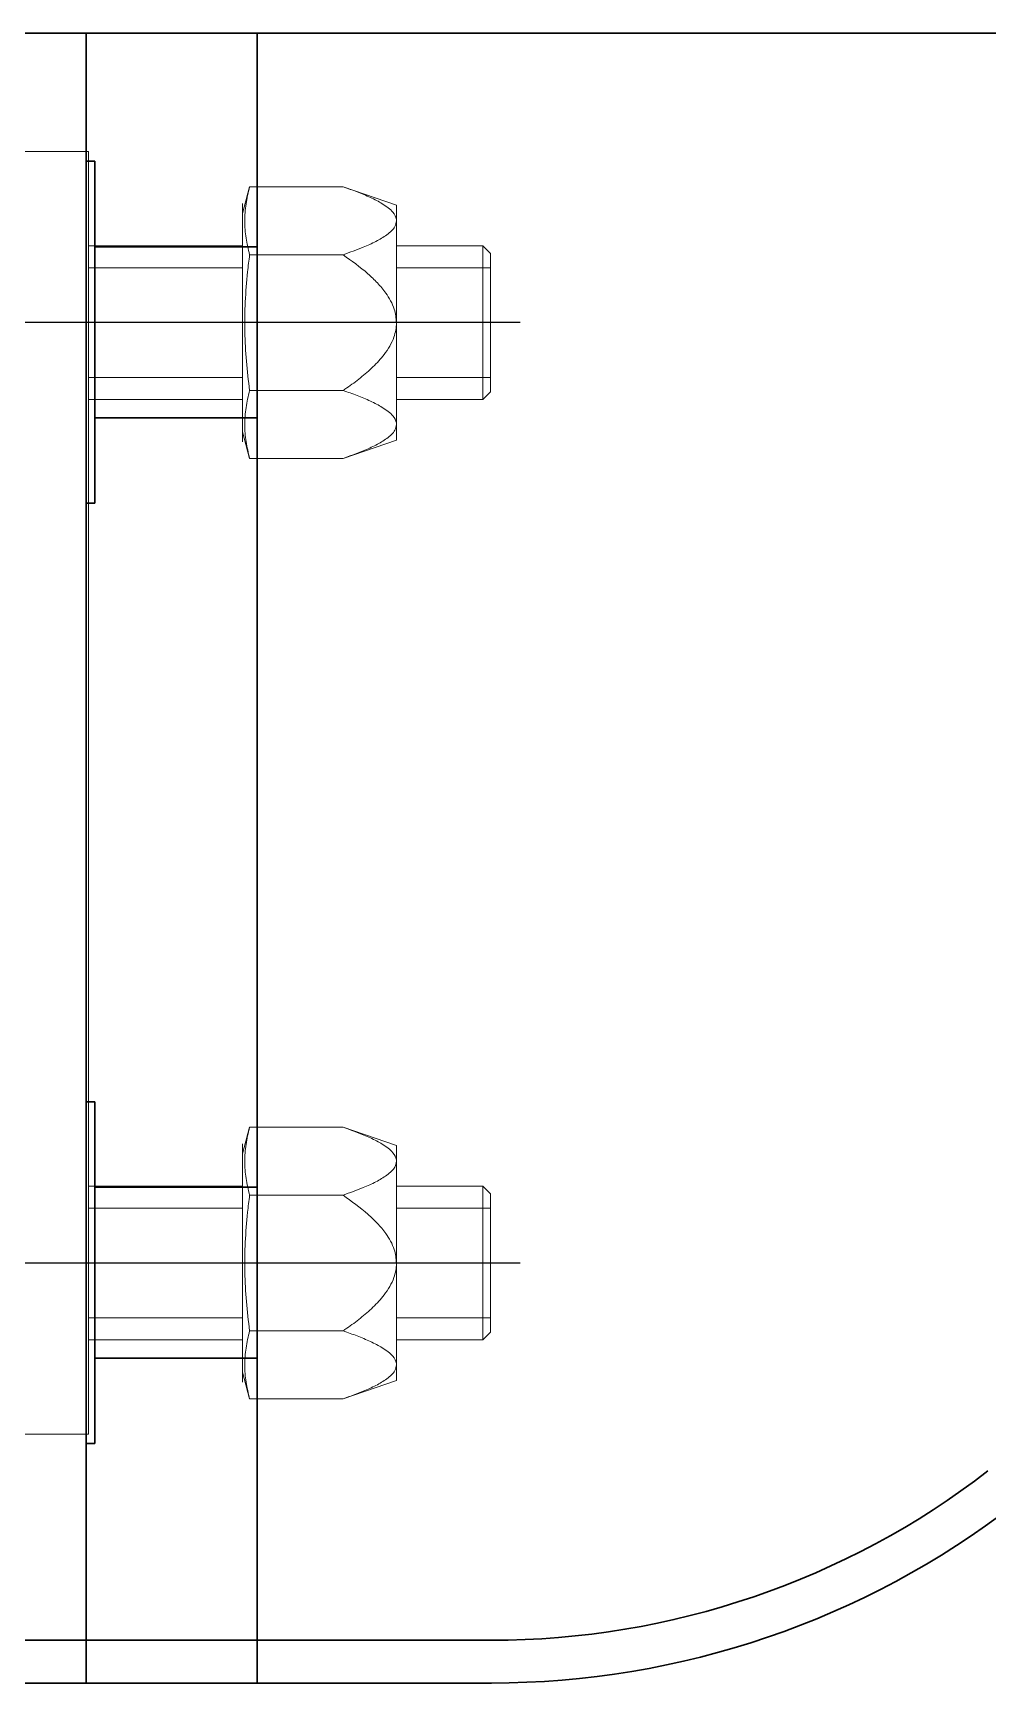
# Model space of a CAD drawing. Extents: x 39751 to 116307, y -36149 to -14965.
# Drawn here: x 91753.2 to 91976.6, y -20786 to -20400 of the extents above; entities that cross this region are included whole.
import ezdxf

# ---------------------------------------------------------------- set-up
doc = ezdxf.new("R2010")
doc.units = 0
doc.header["$LTSCALE"] = 1500
doc.linetypes.add('CENTER2', pattern=[0.72, 0.6, -0.05, 0.02, -0.05])
doc.linetypes.add('DASHED', pattern=[0.35, 0.3, -0.05])
doc.layers.add('02-细实线', color=3, linetype='Continuous', lineweight=18)
doc.layers.add('AM_0', color=7, linetype='Continuous', lineweight=30)
doc.layers.add('confine7', color=4, linetype='CENTER2')

# ---------------------------------------------------------------- blocks, each defined once
blk = doc.blocks.new('A$C10C21AE5')
at = {"color": 7, "linetype": 'DASHED'}
for p, q in [((895.87, 386), (895.87, 35)), ((895.87, 0), (895.87, 386))]:
    blk.add_line(p, q, dxfattribs=at)
at = {"color": 7}
for p, q in [((895.87, 386), (895.87, 50)), ((935.87, 386), (935.87, 50)), ((935.87, 356), (935.87, 386)), ((935.87, 0), (935.87, 281))]:
    blk.add_line(p, q, dxfattribs=at)
at = {"color": 7, "linetype": 'DASHED', "ltscale": 0.1}
for p, q in [((933.87, 316), (933.87, 356)), ((933.87, 276), (933.87, 316)), ((933.87, 96), (933.87, 136)), ((933.87, 56), (933.87, 96))]:
    blk.add_line(p, q, dxfattribs=at)
at = {"color": 7, "linetype": 'DASHED', "ltscale": 0.005005}
for p, q in [((933.87, 356), (935.87, 356)), ((933.87, 356), (935.87, 356)), ((933.87, 276), (935.87, 276)), ((933.87, 276), (935.87, 276)), ((933.87, 136), (935.87, 136)), ((933.87, 136), (935.87, 136)), ((933.87, 56), (935.87, 56)), ((933.87, 56), (935.87, 56))]:
    blk.add_line(p, q, dxfattribs=at)
at = {"color": 7, "linetype": 'DASHED', "ltscale": 0.094995}
for p, q in [((933.87, 336), (895.87, 336)), ((933.87, 336), (895.87, 336)), ((895.87, 336), (933.87, 336)), ((895.87, 336), (933.87, 336)), ((933.87, 296), (895.87, 296)), ((933.87, 296), (895.87, 296)), ((895.87, 296), (933.87, 296)), ((895.87, 296), (933.87, 296)), ((933.87, 116), (895.87, 116)), ((933.87, 116), (895.87, 116)), ((895.87, 116), (933.87, 116)), ((895.87, 116), (933.87, 116)), ((895.87, 116), (933.87, 116)), ((895.87, 116), (933.87, 116)), ((933.87, 76), (895.87, 76)), ((933.87, 76), (895.87, 76)), ((895.87, 76), (933.87, 76)), ((895.87, 76), (933.87, 76))]:
    blk.add_line(p, q, dxfattribs=at)
at = {"color": 7, "linetype": 'DASHED', "ltscale": 0.015}
blk.add_line((935.87, 170), (935.87, 176), dxfattribs=at)
at = {"color": 7, "ltscale": 0.05}
blk.add_line((935.87, 50), (935.87, 30), dxfattribs=at)
at = {"color": 7, "ltscale": 0.385937}
for p, q in [((995.47, 10), (841.09, 10)), ((995.47, 0), (841.09, 0)), ((841.09, 0), (995.47, 0))]:
    blk.add_line(p, q, dxfattribs=at)
at = {"color": 7, "linetype": 'DASHED', "ltscale": 0.385937}
for p, q in [((995.47, 10), (841.09, 10)), ((841.09, 10), (995.47, 10)), ((995.47, 0), (841.09, 0))]:
    blk.add_line(p, q, dxfattribs=at)
at = {"color": 7}
for radius in [190, 200]:
    blk.add_arc((841.09, 200), radius, 232.3318, 270, dxfattribs=at)
at = {"layer": 'AM_0'}
blk.add_line((0, 386), (1327.66, 386), dxfattribs=at)
blk = doc.blocks.new('A$C5CC17CAA')
at = {"color": 7, "linetype": 'Continuous', "lineweight": 15}
for p, q in [((1440.6, 403.28), (1466.6, 403.28)), ((1466.6, 403.28), (1466.6, 363.28)), ((1504.26, 395.03), (1502.6, 388.84)), ((1504.26, 395.03), (1526.12, 395.03)), ((1538.6, 390.78), (1526.12, 395.03)), ((1502.6, 391.13), (1502.6, 335.43)), ((1538.6, 387.1), (1538.6, 390.78)), ((1502.6, 337.73), (1502.6, 388.84)), ((1538.6, 363.28), (1538.6, 387.1)), ((1502.6, 381.28), (1466.6, 381.28)), ((1504.26, 379.16), (1526.12, 379.16)), ((1558.8, 381.28), (1538.6, 381.28)), ((1560.6, 379.48), (1558.8, 381.28)), ((1558.8, 363.28), (1558.8, 381.28)), ((1560.6, 379.48), (1560.6, 363.28)), ((1466.6, 143.28), (1466.6, 363.28)), ((1538.6, 339.46), (1538.6, 363.28)), ((1558.8, 345.28), (1558.8, 363.28)), ((1560.6, 363.28), (1560.6, 347.08)), ((1504.26, 347.4), (1526.12, 347.4)), ((1466.6, 345.28), (1502.6, 345.28)), ((1538.6, 345.28), (1558.8, 345.28)), ((1558.8, 345.28), (1560.6, 347.08)), ((1502.6, 337.73), (1504.26, 331.53)), ((1538.6, 335.78), (1538.6, 339.46)), ((1526.12, 331.53), (1538.6, 335.78)), ((1504.26, 331.53), (1526.12, 331.53)), ((1504.26, 175.03), (1502.6, 168.84)), ((1504.26, 175.03), (1526.12, 175.03)), ((1538.6, 170.78), (1526.12, 175.03)), ((1502.6, 171.13), (1502.6, 115.43)), ((1538.6, 167.1), (1538.6, 170.78)), ((1502.6, 117.73), (1502.6, 168.84)), ((1538.6, 143.28), (1538.6, 167.1)), ((1502.6, 161.28), (1466.6, 161.28)), ((1504.26, 159.16), (1526.12, 159.16)), ((1558.8, 161.28), (1538.6, 161.28)), ((1560.6, 159.48), (1558.8, 161.28)), ((1558.8, 143.28), (1558.8, 161.28)), ((1560.6, 159.48), (1560.6, 143.28)), ((1466.6, 143.28), (1466.6, 103.28)), ((1538.6, 119.46), (1538.6, 143.28)), ((1558.8, 125.28), (1558.8, 143.28)), ((1560.6, 143.28), (1560.6, 127.08)), ((1504.26, 127.4), (1526.12, 127.4)), ((1466.6, 125.28), (1502.6, 125.28)), ((1538.6, 125.28), (1558.8, 125.28)), ((1558.8, 125.28), (1560.6, 127.08)), ((1502.6, 117.73), (1504.26, 111.53)), ((1538.6, 115.78), (1538.6, 119.46)), ((1526.12, 111.53), (1538.6, 115.78)), ((1504.26, 111.53), (1526.12, 111.53)), ((1466.6, 103.28), (1440.6, 103.28))]:
    blk.add_line(p, q, dxfattribs=at)
for points, knots in [([(1504.26, 379.16), (1503.95, 380.46), (1503.33, 383.07), (1503.02, 387.05), (1503.31, 391.04), (1503.94, 393.7), (1504.26, 395.03)], [0, 0, 0, 0, 0.247645, 0.49521, 0.747561, 1, 1, 1, 1]), ([(1526.12, 395.03), (1527.23, 394.65), (1529.44, 393.88), (1532.55, 392.58), (1534.96, 391.33), (1536.7, 390.15), (1537.98, 388.96), (1538.56, 387.9), (1538.59, 387.21), (1538.6, 387.1)], [0, 0, 0, 0, 0.193278, 0.386643, 0.579069, 0.691465, 0.803629, 0.966789, 1, 1, 1, 1]), ([(1538.6, 387.1), (1538.52, 386.64), (1538.38, 385.82), (1537.47, 384.73), (1536.05, 383.54), (1533.84, 382.24), (1530.4, 380.68), (1527.72, 379.73), (1526.12, 379.16)], [0, 0, 0, 0, 0.131082, 0.233562, 0.336265, 0.527489, 0.719306, 1, 1, 1, 1]), ([(1504.26, 347.4), (1503.98, 349.69), (1503.43, 354.26), (1503.06, 361.19), (1503.17, 368.17), (1503.63, 374.17), (1504.09, 377.82), (1504.26, 379.16)], [0, 0, 0, 0, 0.216744, 0.433437, 0.653362, 0.873325, 1, 1, 1, 1]), ([(1526.12, 379.16), (1528.11, 377.73), (1530.94, 375.71), (1534.18, 372.59), (1535.96, 370.47), (1537.27, 368.4), (1538.32, 366.12), (1538.49, 364.34), (1538.6, 363.28)], [0, 0, 0, 0, 0.350374, 0.497288, 0.643973, 0.74617, 0.848163, 1, 1, 1, 1]), ([(1538.6, 363.28), (1538.6, 363.24), (1538.59, 362.1), (1538.21, 360.17), (1537.06, 357.76), (1535.44, 355.39), (1533.15, 352.87), (1530.18, 350.31), (1527.78, 348.55), (1526.41, 347.6), (1526.12, 347.4)], [0, 0, 0, 0, 0.005697, 0.163352, 0.275236, 0.387388, 0.573955, 0.761555, 0.949061, 1, 1, 1, 1]), ([(1504.26, 331.53), (1503.95, 332.83), (1503.33, 335.44), (1503.02, 339.41), (1503.31, 343.41), (1503.94, 346.07), (1504.26, 347.4)], [0, 0, 0, 0, 0.247645, 0.49521, 0.747561, 1, 1, 1, 1]), ([(1526.12, 347.4), (1527.23, 347.02), (1529.44, 346.25), (1532.55, 344.95), (1534.96, 343.69), (1536.7, 342.52), (1537.98, 341.33), (1538.56, 340.27), (1538.59, 339.58), (1538.6, 339.46)], [0, 0, 0, 0, 0.193278, 0.386643, 0.579068, 0.691464, 0.803628, 0.966788, 1, 1, 1, 1]), ([(1538.6, 339.46), (1538.52, 339.01), (1538.38, 338.19), (1537.47, 337.1), (1536.05, 335.91), (1533.84, 334.61), (1530.4, 333.05), (1527.72, 332.09), (1526.12, 331.53)], [0, 0, 0, 0, 0.131081, 0.2335613, 0.3362643, 0.5274884, 0.7193055, 1, 1, 1, 1]), ([(1504.26, 159.16), (1503.95, 160.46), (1503.33, 163.07), (1503.02, 167.05), (1503.31, 171.04), (1503.94, 173.7), (1504.26, 175.03)], [0, 0, 0, 0, 0.247645, 0.49521, 0.747561, 1, 1, 1, 1]), ([(1526.12, 175.03), (1527.23, 174.65), (1529.44, 173.88), (1532.55, 172.58), (1534.96, 171.33), (1536.7, 170.15), (1537.98, 168.96), (1538.56, 167.9), (1538.59, 167.21), (1538.6, 167.1)], [0, 0, 0, 0, 0.193278, 0.386643, 0.579069, 0.691465, 0.803629, 0.966789, 1, 1, 1, 1]), ([(1538.6, 167.1), (1538.52, 166.64), (1538.38, 165.82), (1537.47, 164.73), (1536.05, 163.54), (1533.84, 162.24), (1530.4, 160.68), (1527.72, 159.73), (1526.12, 159.16)], [0, 0, 0, 0, 0.131082, 0.233562, 0.336265, 0.527489, 0.719306, 1, 1, 1, 1]), ([(1504.26, 127.4), (1503.98, 129.69), (1503.43, 134.26), (1503.06, 141.19), (1503.17, 148.17), (1503.63, 154.17), (1504.09, 157.82), (1504.26, 159.16)], [0, 0, 0, 0, 0.216744, 0.433437, 0.653362, 0.873325, 1, 1, 1, 1]), ([(1526.12, 159.16), (1528.11, 157.73), (1530.94, 155.71), (1534.18, 152.59), (1535.96, 150.47), (1537.27, 148.4), (1538.32, 146.12), (1538.49, 144.34), (1538.6, 143.28)], [0, 0, 0, 0, 0.350374, 0.497288, 0.643973, 0.74617, 0.848163, 1, 1, 1, 1]), ([(1538.6, 143.28), (1538.6, 143.24), (1538.59, 142.1), (1538.21, 140.17), (1537.06, 137.76), (1535.44, 135.39), (1533.15, 132.87), (1530.18, 130.31), (1527.78, 128.55), (1526.41, 127.6), (1526.12, 127.4)], [0, 0, 0, 0, 0.005697, 0.163352, 0.275236, 0.387388, 0.573955, 0.761555, 0.949061, 1, 1, 1, 1]), ([(1504.26, 111.53), (1503.95, 112.83), (1503.33, 115.44), (1503.02, 119.41), (1503.31, 123.41), (1503.94, 126.07), (1504.26, 127.4)], [0, 0, 0, 0, 0.247645, 0.49521, 0.747561, 1, 1, 1, 1]), ([(1526.12, 127.4), (1527.23, 127.02), (1529.44, 126.25), (1532.55, 124.95), (1534.96, 123.69), (1536.7, 122.52), (1537.98, 121.33), (1538.56, 120.27), (1538.59, 119.58), (1538.6, 119.46)], [0, 0, 0, 0, 0.193278, 0.386643, 0.579068, 0.691464, 0.803628, 0.966788, 1, 1, 1, 1]), ([(1538.6, 119.46), (1538.52, 119.01), (1538.38, 118.19), (1537.47, 117.1), (1536.05, 115.91), (1533.84, 114.61), (1530.4, 113.05), (1527.72, 112.09), (1526.12, 111.53)], [0, 0, 0, 0, 0.131081, 0.2335613, 0.3362643, 0.5274884, 0.7193055, 1, 1, 1, 1])]:
    blk.add_open_spline(points, degree=3, knots=knots, dxfattribs=at)
at = {"layer": '02-细实线'}
for p, q in [((1502.6, 376.08), (1466.6, 376.08)), ((1502.6, 376.08), (1466.6, 376.08)), ((1560.6, 376.08), (1538.6, 376.08)), ((1560.6, 376.08), (1538.6, 376.08)), ((1502.6, 350.48), (1466.6, 350.48)), ((1502.6, 350.48), (1466.6, 350.48)), ((1560.6, 350.48), (1538.6, 350.48)), ((1560.6, 350.48), (1538.6, 350.48)), ((1502.6, 156.08), (1466.6, 156.08)), ((1502.6, 156.08), (1466.6, 156.08)), ((1560.6, 156.08), (1538.6, 156.08)), ((1560.6, 156.08), (1538.6, 156.08)), ((1502.6, 130.48), (1466.6, 130.48)), ((1502.6, 130.48), (1466.6, 130.48)), ((1560.6, 130.48), (1538.6, 130.48)), ((1560.6, 130.48), (1538.6, 130.48))]:
    blk.add_line(p, q, dxfattribs=at)
at = {"layer": 'confine7', "ltscale": 0.5}
for p, q in [((1567.54, 363.28), (1404.85, 363.28)), ((1567.54, 143.28), (1404.85, 143.28))]:
    blk.add_line(p, q, dxfattribs=at)

msp = doc.modelspace()

# ---------------------------------------------------------------- linework, layer by layer
msp.add_line((90775.67, -20400.01), (112815.67, -20400.01))

# ---------------------------------------------------------------- block references
at = {"layer": 'AM_0', "xscale": -1}
msp.add_blockref('A$C10C21AE5', (92701.54, -20786.01), dxfattribs=at)
at = {"layer": 'AM_0'}
msp.add_blockref('A$C5CC17CAA', (90299.64, -20831.04), dxfattribs=at)

doc.saveas('drawing.dxf')
